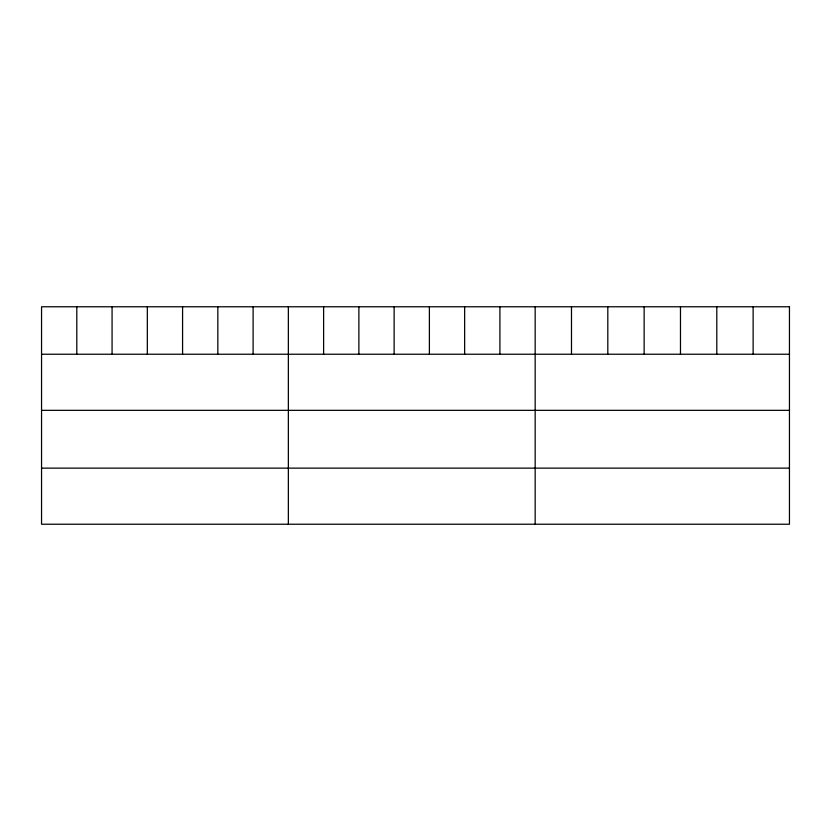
<?xml version="1.0" encoding="UTF-8"?>
<svg xmlns="http://www.w3.org/2000/svg" width="831" height="831" viewBox="0 0 831 831"><rect width="100%" height="100%" fill="white"/><g stroke="black" fill="none" stroke-linecap="round" stroke-linejoin="round"><path stroke-width="1.25" d="M41.55 354.235L789.45 354.235M41.55 410.337L789.45 410.337M41.55 468.133L789.45 468.133M753.125 306.774L753.125 354.235M716.8 306.774L716.8 354.235M680.475 306.774L680.475 354.235M644.139 306.774L644.139 354.235M607.814 306.774L607.814 354.235M571.489 306.774L571.489 354.235M535.164 306.774L535.164 524.226M499.909 306.774L499.909 354.235M464.643 306.774L464.643 354.235M429.388 306.774L429.388 354.235M394.133 306.774L394.133 354.235M358.878 306.774L358.878 354.235M323.612 306.774L323.612 354.235M288.357 306.774L288.357 524.226M253.102 306.774L253.102 354.235M217.836 306.774L217.836 354.235M182.581 306.774L182.581 354.235M147.326 306.774L147.326 354.235M112.071 306.774L112.071 354.235M76.805 306.774L76.805 354.235M789.45 306.774L41.55 306.774L41.55 524.226L789.45 524.226L789.45 306.774"/></g></svg>
